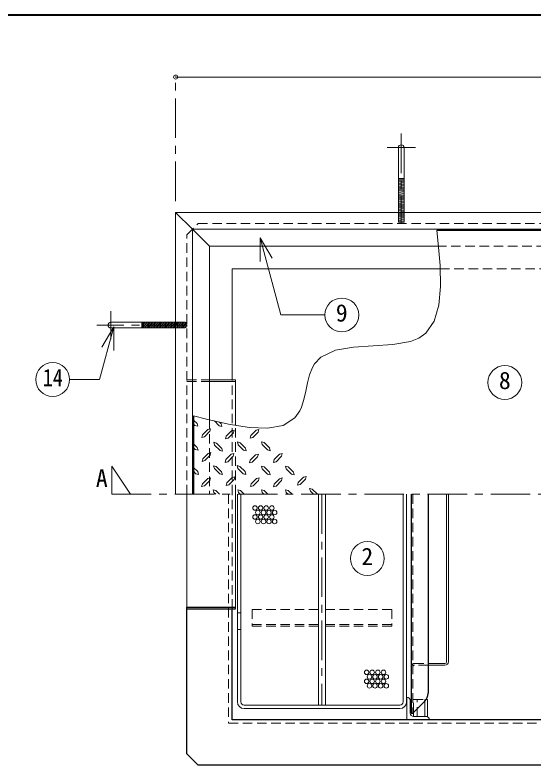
# Model space of a CAD drawing. Units: millimetres at full size, sheet at 1:7; details may follow other scales. Extents: x -1487 to 1348, y -983 to 984.
# Drawn here: x -772 to -312, y 319 to 984 of the extents above; entities that cross this region are included whole.
import ezdxf
from ezdxf.enums import TextEntityAlignment as Align

# ---------------------------------------------------------------- set-up
doc = ezdxf.new("R2010")
doc.units = ezdxf.units.MM
doc.header["$LTSCALE"] = 7
doc.header["$PDMODE"] = 32
doc.header["$PDSIZE"] = 3.5
doc.linetypes.add('CHAIN1', pattern=[8, 5, -1, 1, -1])
doc.linetypes.add('DASHED1', pattern=[1.8, 1.2, -0.6])
doc.layers.add('0-A', color=4, linetype='Continuous', lineweight=9)
doc.styles.add('ＭＳ ゴシック', font='')
doc.styles.get('ＭＳ ゴシック').set_extended_font_data('MS Gothic')

msp = doc.modelspace()

# ---------------------------------------------------------------- linework, layer by layer
at = {"layer": '0-A', "color": 1, "lineweight": 40}
msp.add_line((1347.643, 983.513), (-1487.357, 983.513), dxfattribs=at)
at = {"layer": '0-A', "linetype": 'CHAIN1'}
for p, q in [((-629.857, 818.513), (-629.857, 928.513)), ((-429.857, 878.412), (-429.857, 798.513)), ((-417.357, 865.912), (-442.357, 865.912)), ((-687.256, 721.013), (-687.256, 696.013)), ((-619.857, 708.513), (-699.756, 708.513)), ((-669.857, 558.513), (-686.524, 583.513)), ((-686.524, 583.513), (-686.524, 558.513)), ((-686.524, 558.513), (515.143, 558.513)), ((-500.107, 558.513), (-500.107, 371.513))]:
    msp.add_line(p, q, dxfattribs=at)
at = {"layer": '0-A'}
for p, q in [((-629.857, 928.513), (270.143, 928.513)), ((-427.357, 838.412), (-432.357, 838.412)), ((-432.357, 837.542), (-427.357, 837.95)), ((-432.357, 836.538), (-427.357, 836.947)), ((-432.357, 835.535), (-427.357, 835.943)), ((-432.357, 834.532), (-427.357, 834.94)), ((-432.357, 833.528), (-427.357, 833.937)), ((-432.357, 832.525), (-427.357, 832.933)), ((-432.357, 831.522), (-427.357, 831.93)), ((-432.357, 830.518), (-427.357, 830.927)), ((-432.357, 829.515), (-427.357, 829.923)), ((-432.357, 828.512), (-427.357, 828.92)), ((-432.357, 827.508), (-427.357, 827.917)), ((-432.357, 826.505), (-427.357, 826.913)), ((-432.357, 825.502), (-427.357, 825.91)), ((-432.357, 824.498), (-427.357, 824.907)), ((-432.357, 823.495), (-427.357, 823.903)), ((-432.357, 822.492), (-427.357, 822.9)), ((-432.357, 821.488), (-427.357, 821.897)), ((-432.357, 820.485), (-427.357, 820.893)), ((-432.357, 819.482), (-427.357, 819.89)), ((-432.357, 818.478), (-427.357, 818.887)), ((-432.357, 817.475), (-427.357, 817.883)), ((-432.357, 816.472), (-427.357, 816.88)), ((-432.357, 815.468), (-427.357, 815.877)), ((-432.357, 814.465), (-427.357, 814.873)), ((-432.357, 813.462), (-427.357, 813.87)), ((-432.357, 812.458), (-427.357, 812.867)), ((-432.357, 811.455), (-427.357, 811.863)), ((-432.357, 810.452), (-427.357, 810.86)), ((-432.357, 809.448), (-427.357, 809.857)), ((-431.524, 808.513), (-427.357, 808.853)), ((-599.857, 778.513), (-614.857, 793.513)), ((-395.409, 758.513), (-579.857, 758.513)), ((-579.857, 660.013), (-579.857, 758.513)), ((-659.756, 711.013), (-659.756, 706.013)), ((-658.886, 706.013), (-659.294, 711.013)), ((-657.883, 706.013), (-658.291, 711.013)), ((-656.879, 706.013), (-657.288, 711.013)), ((-655.876, 706.013), (-656.284, 711.013)), ((-654.873, 706.013), (-655.281, 711.013)), ((-653.869, 706.013), (-654.278, 711.013)), ((-652.866, 706.013), (-653.274, 711.013)), ((-651.863, 706.013), (-652.271, 711.013)), ((-650.859, 706.013), (-651.268, 711.013)), ((-649.856, 706.013), (-650.264, 711.013)), ((-648.853, 706.013), (-649.261, 711.013)), ((-647.849, 706.013), (-648.258, 711.013)), ((-646.846, 706.013), (-647.254, 711.013)), ((-645.843, 706.013), (-646.251, 711.013)), ((-644.839, 706.013), (-645.248, 711.013)), ((-643.836, 706.013), (-644.244, 711.013)), ((-642.833, 706.013), (-643.241, 711.013)), ((-641.829, 706.013), (-642.238, 711.013)), ((-640.826, 706.013), (-641.234, 711.013)), ((-639.823, 706.013), (-640.231, 711.013)), ((-638.819, 706.013), (-639.228, 711.013)), ((-637.816, 706.013), (-638.224, 711.013)), ((-636.813, 706.013), (-637.221, 711.013)), ((-635.809, 706.013), (-636.218, 711.013)), ((-634.806, 706.013), (-635.214, 711.013)), ((-633.803, 706.013), (-634.211, 711.013)), ((-632.799, 706.013), (-633.208, 711.013)), ((-631.796, 706.013), (-632.204, 711.013)), ((-630.793, 706.013), (-631.201, 711.013)), ((-629.857, 706.846), (-630.198, 711.013)), ((-599.857, 660.013), (-576.857, 660.013)), ((-599.857, 658.513), (-576.857, 658.513)), ((-576.857, 619.734), (-576.857, 660.013)), ((-610.895, 621.363), (-613.857, 624.326)), ((-612.695, 619.563), (-613.857, 620.726)), ((-612.695, 619.563), (-610.295, 618.963)), ((-610.895, 621.363), (-610.295, 618.963)), ((-591.245, 619.338), (-595.488, 623.581)), ((-591.245, 619.338), (-588.92, 618.738)), ((-589.52, 621.138), (-590.925, 622.543)), ((-589.52, 621.138), (-588.92, 618.738)), ((-601.295, 616.113), (-605.945, 611.388)), ((-599.495, 614.388), (-604.22, 609.588)), ((-601.295, 616.113), (-598.895, 616.713)), ((-599.495, 614.388), (-598.895, 616.713)), ((-580.22, 614.763), (-584.945, 610.038)), ((-578.495, 613.038), (-583.22, 608.313)), ((-580.22, 614.763), (-577.82, 615.438)), ((-578.495, 613.038), (-577.82, 615.438)), ((-558.47, 615.363), (-563.195, 610.638)), ((-558.47, 615.363), (-556.07, 616.038)), ((-556.745, 613.638), (-556.07, 616.038)), ((-606.62, 608.988), (-605.945, 611.388)), ((-604.22, 609.588), (-606.62, 608.988)), ((-610.67, 600.063), (-613.857, 603.251)), ((-612.395, 598.263), (-613.857, 599.726)), ((-610.67, 600.063), (-609.995, 597.663)), ((-595.895, 604.638), (-593.495, 603.963)), ((-595.295, 602.238), (-595.895, 604.638)), ((-590.495, 597.513), (-595.295, 602.238)), ((-588.77, 599.238), (-593.495, 603.963)), ((-588.77, 599.238), (-588.17, 596.838)), ((-575.12, 604.938), (-572.72, 604.263)), ((-574.445, 602.538), (-575.12, 604.938)), ((-569.72, 597.813), (-574.445, 602.538)), ((-567.995, 599.538), (-572.72, 604.263)), ((-567.995, 599.538), (-567.32, 597.138)), ((-553.82, 604.938), (-551.42, 604.338)), ((-553.22, 602.613), (-553.82, 604.938)), ((-548.42, 597.888), (-553.22, 602.613)), ((-546.695, 599.613), (-551.42, 604.338)), ((-546.695, 599.613), (-546.095, 597.213)), ((-612.395, 598.263), (-609.995, 597.663)), ((-600.92, 594.813), (-605.645, 590.088)), ((-599.195, 593.088), (-603.92, 588.363)), ((-600.92, 594.813), (-598.52, 595.488)), ((-599.195, 593.088), (-598.52, 595.488)), ((-590.495, 597.513), (-588.17, 596.838)), ((-580.595, 593.988), (-585.245, 589.263)), ((-578.795, 592.263), (-583.52, 587.463)), ((-580.595, 593.988), (-578.195, 594.588)), ((-578.795, 592.263), (-578.195, 594.588)), ((-569.72, 597.813), (-567.32, 597.138)), ((-558.92, 593.463), (-563.645, 588.738)), ((-558.92, 593.463), (-556.52, 594.138)), ((-557.195, 591.738), (-556.52, 594.138)), ((-548.42, 597.888), (-546.095, 597.213)), ((-537.77, 593.988), (-542.495, 589.263)), ((-536.045, 592.263), (-540.77, 587.463)), ((-537.77, 593.988), (-535.37, 594.588)), ((-536.045, 592.263), (-535.37, 594.588)), ((-585.92, 586.863), (-585.245, 589.263)), ((-583.52, 587.463), (-585.92, 586.863)), ((-564.245, 586.338), (-563.645, 588.738)), ((-561.92, 587.013), (-564.245, 586.338)), ((-557.195, 591.738), (-561.92, 587.013)), ((-543.095, 586.863), (-542.495, 589.263)), ((-540.77, 587.463), (-543.095, 586.863)), ((-610.22, 578.613), (-613.857, 582.251)), ((-611.945, 576.813), (-613.857, 578.999)), ((-610.22, 578.613), (-609.545, 576.213)), ((-596.195, 583.788), (-593.795, 583.188)), ((-595.52, 581.463), (-596.195, 583.788)), ((-590.795, 576.738), (-595.52, 581.463)), ((-589.07, 578.463), (-593.795, 583.188)), ((-575.195, 583.938), (-572.795, 583.263)), ((-574.595, 581.538), (-575.195, 583.938)), ((-569.87, 576.813), (-574.595, 581.538)), ((-568.145, 578.613), (-572.795, 583.263)), ((-568.145, 578.613), (-567.47, 576.213)), ((-553.67, 583.488), (-551.27, 582.888)), ((-553.07, 581.163), (-553.67, 583.488)), ((-548.27, 576.438), (-553.07, 581.163)), ((-546.545, 578.163), (-551.27, 582.888)), ((-527.045, 576.438), (-531.77, 581.238)), ((-525.32, 578.238), (-530.045, 582.963)), ((-611.945, 576.813), (-609.545, 576.213)), ((-601.37, 572.538), (-606.095, 567.813)), ((-601.37, 572.538), (-598.97, 573.138)), ((-599.645, 570.813), (-598.97, 573.138)), ((-590.795, 576.738), (-588.395, 576.063)), ((-589.07, 578.463), (-588.395, 576.063)), ((-579.62, 573.513), (-584.345, 568.788)), ((-579.62, 573.513), (-577.22, 574.113)), ((-577.82, 571.788), (-577.22, 574.113)), ((-569.87, 576.813), (-567.47, 576.213)), ((-558.095, 572.613), (-562.82, 567.888)), ((-558.095, 572.613), (-555.695, 573.213)), ((-556.37, 570.888), (-555.695, 573.213)), ((-548.27, 576.438), (-545.945, 575.763)), ((-546.545, 578.163), (-545.945, 575.763)), ((-537.845, 572.388), (-542.495, 567.663)), ((-537.845, 572.388), (-535.445, 572.988)), ((-536.045, 570.663), (-535.445, 572.988)), ((-527.045, 576.438), (-524.72, 575.838)), ((-525.32, 578.238), (-524.72, 575.838)), ((-516.395, 573.663), (-521.12, 568.938)), ((-514.595, 571.938), (-519.395, 567.138)), ((-516.395, 573.663), (-513.995, 574.263)), ((-514.595, 571.938), (-513.995, 574.263)), ((-606.77, 565.413), (-606.095, 567.813)), ((-604.37, 566.013), (-606.77, 565.413)), ((-599.645, 570.813), (-604.37, 566.013)), ((-584.945, 566.388), (-584.345, 568.788)), ((-582.62, 566.988), (-584.945, 566.388)), ((-577.82, 571.788), (-582.62, 566.988)), ((-556.37, 570.888), (-561.095, 566.088)), ((-521.72, 566.538), (-521.12, 568.938)), ((-519.395, 567.138), (-521.72, 566.538)), ((-596.645, 562.563), (-594.245, 561.888)), ((-595.97, 560.163), (-596.645, 562.563)), ((-594.32, 558.513), (-595.97, 560.163)), ((-590.87, 558.513), (-594.245, 561.888)), ((-574.745, 562.413), (-572.345, 561.813)), ((-574.145, 560.088), (-574.745, 562.413)), ((-572.57, 558.513), (-574.145, 560.088)), ((-569.172, 558.513), (-572.345, 561.813)), ((-553.82, 562.563), (-551.42, 561.888)), ((-553.22, 560.163), (-553.82, 562.563)), ((-551.57, 558.513), (-553.22, 560.163)), ((-548.045, 558.513), (-551.42, 561.888)), ((-526.67, 558.513), (-530.045, 561.888)), ((-507.695, 558.513), (-510.395, 561.213)), ((-504.137, 558.513), (-508.67, 562.938)), ((-575.107, 558.513), (-575.107, 453.513)), ((-572.107, 558.513), (-572.107, 453.513)), ((-389.607, 410.013), (-389.607, 558.513)), ((-388.107, 410.013), (-388.107, 558.513)), ((-406.107, 408.513), (-391.107, 408.513)), ((-406.107, 407.013), (-391.107, 407.013))]:
    msp.add_line(p, q, dxfattribs=at)
at = {"layer": '0-A', "color": 7, "lineweight": 18}
for p, q in [((-432.357, 865.912), (-432.357, 808.513)), ((-427.357, 865.912), (-427.357, 808.513)), ((270.143, 808.513), (-629.857, 808.513)), ((-629.857, 808.513), (-629.857, 558.513)), ((255.143, 793.513), (-614.857, 793.513)), ((-554.862, 786.018), (-544.362, 767.832)), ((-554.862, 786.018), (-554.862, 765.018)), ((-554.862, 786.018), (-536.523, 717.574)), ((-497.585, 717.574), (-536.523, 717.574)), ((-684.727, 707.151), (-695.227, 688.964)), ((-687.256, 711.013), (-629.857, 711.013)), ((-687.256, 706.013), (-629.857, 706.013)), ((-684.727, 707.151), (-684.727, 686.151)), ((-619.857, 458.513), (-619.857, 558.513)), ((-576.857, 458.513), (-576.857, 558.513)), ((-503.107, 371.513), (-503.107, 558.513)), ((-497.107, 558.513), (-497.107, 371.513)), ((-428.107, 558.513), (-428.107, 374.513)), ((-425.107, 374.513), (-425.107, 558.513)), ((-575.107, 453.513), (-572.107, 453.513)), ((-575.107, 374.513), (-575.107, 453.513)), ((-572.107, 374.513), (-572.107, 453.513)), ((-424.857, 358.513), (-424.857, 378.513)), ((-421.857, 364.513), (-421.857, 375.513)), ((-408.864, 361.513), (-408.864, 375.33)), ((-406.707, 376.513), (-407.899, 376.513)), ((-406.707, 361.513), (-406.707, 376.513)), ((-431.107, 371.513), (-569.107, 371.513)), ((-569.107, 368.513), (-431.107, 368.513)), ((-418.857, 361.513), (-418.857, 365.268)), ((-418.857, 361.513), (-406.707, 361.513))]:
    msp.add_line(p, q, dxfattribs=at)
at = {"layer": '0-A', "linetype": 'DASHED1'}
for p, q in [((-432.357, 808.445), (-431.524, 808.513)), ((-432.357, 808.513), (-432.357, 798.513)), ((-432.357, 807.442), (-427.357, 807.85)), ((-432.357, 806.438), (-427.357, 806.847)), ((-432.357, 805.435), (-427.357, 805.843)), ((-432.357, 804.432), (-427.357, 804.84)), ((-427.357, 808.513), (-427.357, 798.513)), ((-432.357, 803.428), (-427.357, 803.837)), ((-432.357, 802.425), (-427.357, 802.833)), ((-432.357, 801.422), (-427.357, 801.83)), ((-432.357, 800.418), (-427.357, 800.827)), ((-432.357, 799.415), (-427.357, 799.823)), ((-431.117, 798.513), (-427.357, 798.82)), ((240.143, 778.513), (-396.919, 778.513)), ((-395.409, 758.513), (220.143, 758.513)), ((-629.857, 711.013), (-619.857, 711.013)), ((-629.789, 706.013), (-629.857, 706.846)), ((-629.857, 706.013), (-619.857, 706.013)), ((-628.786, 706.013), (-629.194, 711.013)), ((-627.783, 706.013), (-628.191, 711.013)), ((-626.779, 706.013), (-627.188, 711.013)), ((-625.776, 706.013), (-626.184, 711.013)), ((-624.773, 706.013), (-625.181, 711.013)), ((-623.769, 706.013), (-624.178, 711.013)), ((-622.766, 706.013), (-623.174, 711.013)), ((-621.763, 706.013), (-622.171, 711.013)), ((-620.759, 706.013), (-621.168, 711.013)), ((-619.857, 707.254), (-620.164, 711.013)), ((-619.857, 660.013), (-599.857, 660.013)), ((-619.857, 658.513), (-599.857, 658.513)), ((-579.857, 558.513), (-579.857, 660.013)), ((-599.857, 624.575), (-599.857, 558.513)), ((-576.857, 558.513), (-576.857, 619.734)), ((-562.107, 456.513), (-562.107, 441.513)), ((-562.107, 456.513), (-503.107, 456.513)), ((-497.107, 456.513), (-438.107, 456.513)), ((-438.107, 456.513), (-438.107, 441.513)), ((-562.107, 443.013), (-503.107, 443.013)), ((-562.107, 441.513), (-503.107, 441.513)), ((-497.107, 443.013), (-438.107, 443.013)), ((-497.107, 441.513), (-438.107, 441.513)), ((-572.107, 438.513), (-575.107, 438.513)), ((-418.107, 408.513), (-406.107, 408.513)), ((-406.107, 407.013), (-418.107, 407.013)), ((-418.857, 376.513), (-407.899, 376.513)), ((-418.857, 365.268), (-418.857, 376.513)), ((-415.857, 361.513), (-415.857, 376.513)), ((-408.864, 375.33), (-408.864, 376.51))]:
    msp.add_line(p, q, dxfattribs=at)
at = {"layer": '0-A', "color": 5, "lineweight": 25}
for p, q in [((254.143, 792.513), (-398.315, 792.513)), ((-613.857, 628.003), (-613.857, 558.513)), ((-421.107, 558.513), (-421.107, 364.513)), ((-406.107, 558.513), (-406.107, 382.225)), ((-619.857, 328.513), (-619.857, 458.513)), ((-619.857, 458.513), (-576.857, 458.513)), ((-619.857, 457.013), (-576.857, 457.013)), ((-579.857, 358.513), (-579.857, 457.013)), ((-576.857, 457.013), (-576.857, 458.513)), ((-409.013, 375.177), (-419.607, 364.513)), ((-421.107, 364.513), (-419.612, 364.513)), ((220.143, 358.513), (-579.857, 358.513)), ((-609.857, 318.513), (-619.857, 328.513)), ((250.143, 318.513), (-609.857, 318.513))]:
    msp.add_line(p, q, dxfattribs=at)
at = {"layer": '0-A', "color": 7, "linetype": 'DASHED1', "lineweight": 18}
for p, q in [((-582.857, 558.513), (-582.857, 355.513)), ((-579.857, 457.013), (-579.857, 558.513)), ((-419.607, 558.513), (-419.607, 364.513)), ((-582.857, 355.513), (223.143, 355.513))]:
    msp.add_line(p, q, dxfattribs=at)
at = {"layer": '0-A', "color": 7, "lineweight": 18}
for points in [[(-629.857, 808.513), (-614.857, 793.513), (-614.857, 558.513)], [(-398.315, 792.513), (-397.119, 780.906), (-395.479, 761.302), (-395.012, 742.836), (-396.46, 726.226), (-400.564, 712.193), (-408.067, 701.456), (-414.269, 697.023), (-421.787, 694.041), (-437.303, 691.331), (-454.644, 690.255), (-472.169, 689.137), (-488.236, 686.301), (-501.206, 680.071), (-506.662, 674.241), (-508.565, 670.916), (-511.094, 664.401), (-512.975, 657.243), (-514.557, 649.844), (-516.193, 642.605), (-518.233, 635.93), (-519.74, 632.474), (-524.032, 626.346), (-534.533, 619.652), (-548.339, 617.087), (-564.728, 617.748), (-582.98, 620.736), (-602.372, 625.147), (-613.857, 628.003)], [(-684.727, 707.151), (-697.29, 660.263), (-723.83, 660.263)]]:
    msp.add_lwpolyline(points, dxfattribs=at)
at = {"layer": '0-A', "linetype": 'DASHED1'}
msp.add_lwpolyline([(-619.857, 558.513), (-619.857, 788.513), (-609.857, 798.513), (250.143, 798.513)], dxfattribs=at)
at = {"layer": '0-A'}
for points in [[(-599.857, 624.575), (-599.857, 778.513), (-396.919, 778.513)], [(-556.745, 613.638), (-561.47, 608.913), (-563.795, 608.238), (-563.195, 610.638)], [(-583.22, 608.313), (-585.62, 607.713), (-584.945, 610.038)], [(-603.92, 588.363), (-606.245, 587.688), (-605.645, 590.088)], [(-531.77, 581.238), (-532.445, 583.563), (-530.045, 582.963)], [(-561.095, 566.088), (-563.42, 565.488), (-562.82, 567.888)], [(-536.045, 570.663), (-540.77, 565.863), (-543.17, 565.263), (-542.495, 567.663)], [(-530.12, 558.513), (-531.77, 560.163), (-532.445, 562.488), (-530.045, 561.888)], [(-510.395, 561.213), (-511.07, 563.613), (-508.67, 562.938)]]:
    msp.add_lwpolyline(points, dxfattribs=at)
at = {"layer": '0-A', "color": 7, "lineweight": 18}
for centre in [(-482.585, 717.574), (-738.83, 660.263), (-338.031, 657.697), (-459.936, 501.614)]:
    msp.add_circle(centre, 15, dxfattribs=at)
at = {"layer": '0-A'}
for centre in [(-559.519, 546.352), (-554.519, 546.352), (-549.519, 546.352), (-544.519, 546.352), (-559.519, 538.352), (-557.019, 542.352), (-554.519, 538.352), (-552.019, 542.352), (-549.519, 538.352), (-547.019, 542.352), (-544.519, 538.352), (-542.019, 542.352), (-557.019, 534.352), (-552.019, 534.352), (-547.019, 534.352), (-542.019, 534.352), (-460.568, 400.714), (-455.568, 400.714), (-450.568, 400.714), (-445.568, 400.714), (-460.568, 392.714), (-458.068, 396.714), (-455.568, 392.714), (-453.068, 396.714), (-450.568, 392.714), (-448.068, 396.714), (-445.568, 392.714), (-443.068, 396.714), (-458.068, 388.714), (-453.068, 388.714), (-448.068, 388.714), (-443.068, 388.714)]:
    msp.add_circle(centre, 2, dxfattribs=at)
at = {"layer": '0-A', "color": 7, "lineweight": 18}
for centre, radius, start, end in [((-429.857, 865.912), 2.5, 0, 180), ((-687.256, 708.513), 2.5, 90, 270), ((-569.107, 374.513), 6, 180, 270), ((-569.107, 374.513), 3, 180, 270), ((-431.107, 374.513), 3, 270, 0), ((-431.107, 374.513), 6, 270, 0), ((-424.857, 375.513), 3, 0, 90), ((-418.857, 364.513), 3, 180, 270), ((-407.857, 358.513), 3, 0, 90)]:
    msp.add_arc(centre, radius, start, end, dxfattribs=at)
at = {"layer": '0-A', "linetype": 'DASHED1'}
for radius, start in [(3, 90.00252), (1.5, 90)]:
    msp.add_arc((-418.107, 405.513), radius, start, 180, dxfattribs=at)
at = {"layer": '0-A'}
for radius in [1.5, 3]:
    msp.add_arc((-391.107, 410.013), radius, 270, 0, dxfattribs=at)
at = {"layer": '0-A', "color": 5, "lineweight": 25}
msp.add_arc((-416.107, 382.225), 10, 315.18818, 0, dxfattribs=at)
at = {"layer": '0-A'}
msp.add_point((-629.857, 928.513), dxfattribs=at)

# ---------------------------------------------------------------- texts
at = {"layer": '0-A', "color": 7, "style": 'ＭＳ ゴシック'}
for s, p in [('9', (-487.835, 707.074)), ('8', (-343.281, 647.197)), ('A', (-700.524, 560.513)), ('2', (-465.186, 491.114))]:
    msp.add_text(s, height=15.4, dxfattribs=at).set_placement(p, align=Align.BOTTOM_LEFT)
at = {"layer": '0-A', "color": 7, "style": 'ＭＳ ゴシック', "width": 0.85}
msp.add_text('14', height=15.4, dxfattribs=at).set_placement((-747.58, 649.763), align=Align.BOTTOM_LEFT)

doc.saveas('drawing.dxf')
